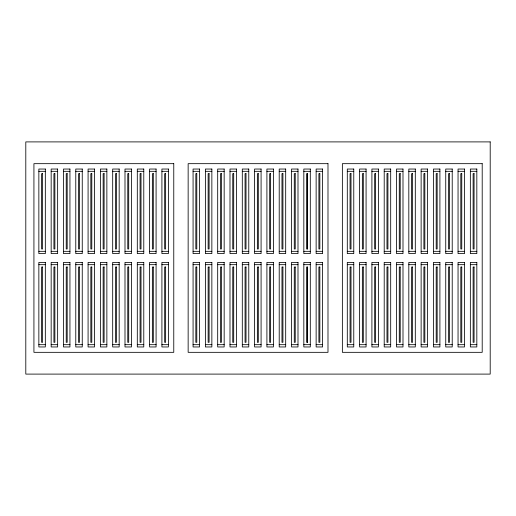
<?xml version="1.0" encoding="UTF-8"?>
<svg xmlns="http://www.w3.org/2000/svg" width="516" height="516" viewBox="0 0 516 516"><rect width="100%" height="100%" fill="white"/><g stroke="black" fill="none" stroke-linecap="round" stroke-linejoin="round"><path stroke-width="0.77" d="M307.542 342.327L307.542 267.024L306.588 267.024L306.588 342.327L307.542 342.327L307.542 267.024M307.542 248.976L307.542 173.673L306.588 173.673L306.588 248.976L307.542 248.976L307.542 173.673M38.855 171.318L45.331 171.318M51.161 171.318L57.637 171.318M63.468 171.318L69.944 171.318M75.775 171.318L82.25 171.318M88.081 171.318L94.557 171.318M100.388 171.318L106.864 171.318M112.688 171.318L119.17 171.318M124.995 171.318L131.477 171.318M137.301 171.318L143.783 171.318M149.608 171.318L156.084 171.318M161.914 171.318L168.39 171.318M193.074 171.318L199.55 171.318M205.381 171.318L211.857 171.318M217.688 171.318L224.163 171.318M229.994 171.318L236.47 171.318M242.301 171.318L248.776 171.318M254.601 171.318L261.083 171.318M266.907 171.318L273.39 171.318M279.214 171.318L285.69 171.318M291.521 171.318L297.996 171.318M303.827 171.318L310.303 171.318M316.134 171.318L322.61 171.318M347.294 171.318L353.77 171.318M359.6 171.318L366.076 171.318M371.907 171.318L378.383 171.318M384.207 171.318L390.689 171.318M396.514 171.318L402.996 171.318M408.82 171.318L415.303 171.318M421.127 171.318L427.603 171.318M433.434 171.318L439.909 171.318M445.74 171.318L452.216 171.318M458.047 171.318L464.523 171.318M470.353 171.318L476.829 171.318M38.855 251.331L45.331 251.331M51.161 251.331L57.637 251.331M63.468 251.331L69.944 251.331M75.775 251.331L82.25 251.331M88.081 251.331L94.557 251.331M100.388 251.331L106.864 251.331M112.688 251.331L119.17 251.331M124.995 251.331L131.477 251.331M137.301 251.331L143.783 251.331M149.608 251.331L156.084 251.331M161.914 251.331L168.39 251.331M193.074 251.331L199.55 251.331M205.381 251.331L211.857 251.331M217.688 251.331L224.163 251.331M229.994 251.331L236.47 251.331M242.301 251.331L248.776 251.331M254.601 251.331L261.083 251.331M266.907 251.331L273.39 251.331M279.214 251.331L285.69 251.331M291.521 251.331L297.996 251.331M303.827 251.331L310.303 251.331M316.134 251.331L322.61 251.331M347.294 251.331L353.77 251.331M359.6 251.331L366.076 251.331M371.907 251.331L378.383 251.331M384.207 251.331L390.689 251.331M396.514 251.331L402.996 251.331M408.82 251.331L415.303 251.331M421.127 251.331L427.603 251.331M433.434 251.331L439.909 251.331M445.74 251.331L452.216 251.331M458.047 251.331L464.523 251.331M470.353 251.331L476.829 251.331M38.855 264.669L45.331 264.669M51.161 264.669L57.637 264.669M63.468 264.669L69.944 264.669M75.775 264.669L82.25 264.669M88.081 264.669L94.557 264.669M100.388 264.669L106.864 264.669M112.688 264.669L119.17 264.669M124.995 264.669L131.477 264.669M137.301 264.669L143.783 264.669M149.608 264.669L156.084 264.669M161.914 264.669L168.39 264.669M193.074 264.669L199.55 264.669M205.381 264.669L211.857 264.669M217.688 264.669L224.163 264.669M229.994 264.669L236.47 264.669M242.301 264.669L248.776 264.669M254.601 264.669L261.083 264.669M266.907 264.669L273.39 264.669M279.214 264.669L285.69 264.669M291.521 264.669L297.996 264.669M303.827 264.669L310.303 264.669M316.134 264.669L322.61 264.669M347.294 264.669L353.77 264.669M359.6 264.669L366.076 264.669M371.907 264.669L378.383 264.669M384.207 264.669L390.689 264.669M396.514 264.669L402.996 264.669M408.82 264.669L415.303 264.669M421.127 264.669L427.603 264.669M433.434 264.669L439.909 264.669M445.74 264.669L452.216 264.669M458.047 264.669L464.523 264.669M470.353 264.669L476.829 264.669M38.855 344.682L45.331 344.682M51.161 344.682L57.637 344.682M63.468 344.682L69.944 344.682M75.775 344.682L82.25 344.682M88.081 344.682L94.557 344.682M100.388 344.682L106.864 344.682M112.688 344.682L119.17 344.682M124.995 344.682L131.477 344.682M137.301 344.682L143.783 344.682M149.608 344.682L156.084 344.682M161.914 344.682L168.39 344.682M193.074 344.682L199.55 344.682M205.381 344.682L211.857 344.682M217.688 344.682L224.163 344.682M229.994 344.682L236.47 344.682M242.301 344.682L248.776 344.682M254.601 344.682L261.083 344.682M266.907 344.682L273.39 344.682M279.214 344.682L285.69 344.682M291.521 344.682L297.996 344.682M303.827 344.682L310.303 344.682M316.134 344.682L322.61 344.682M347.294 344.682L353.77 344.682M359.6 344.682L366.076 344.682M371.907 344.682L378.383 344.682M384.207 344.682L390.689 344.682M396.514 344.682L402.996 344.682M408.82 344.682L415.303 344.682M421.127 344.682L427.603 344.682M433.434 344.682L439.909 344.682M445.74 344.682L452.216 344.682M458.047 344.682L464.523 344.682M470.353 344.682L476.829 344.682M490.2 141.9L25.8 141.9L25.8 374.1L490.2 374.1L490.2 141.9M173.769 163.669L33.927 163.669L33.927 352.331L173.769 352.331L173.769 163.669M327.989 163.669L188.147 163.669L188.147 352.331L327.989 352.331L327.989 163.669M482.202 163.669L342.366 163.669L342.366 352.331L482.202 352.331L482.202 163.669M45.331 169.042L38.855 169.042L38.855 253.601L45.331 253.601L45.331 169.042M57.637 169.042L51.161 169.042L51.161 253.601L57.637 253.601L57.637 169.042M69.944 169.042L63.468 169.042L63.468 253.601L69.944 253.601L69.944 169.042M82.25 169.042L75.775 169.042L75.775 253.601L82.25 253.601L82.25 169.042M94.557 169.042L88.081 169.042L88.081 253.601L94.557 253.601L94.557 169.042M106.864 169.042L100.388 169.042L100.388 253.601L106.864 253.601L106.864 169.042M119.17 169.042L112.688 169.042L112.688 253.601L119.17 253.601L119.17 169.042M131.477 169.042L124.995 169.042L124.995 253.601L131.477 253.601L131.477 169.042M143.783 169.042L137.301 169.042L137.301 253.601L143.783 253.601L143.783 169.042M156.084 169.042L149.608 169.042L149.608 253.601L156.084 253.601L156.084 169.042M168.39 169.042L161.914 169.042L161.914 253.601L168.39 253.601L168.39 169.042M199.55 169.042L193.074 169.042L193.074 253.601L199.55 253.601L199.55 169.042M211.857 169.042L205.381 169.042L205.381 253.601L211.857 253.601L211.857 169.042M224.163 169.042L217.688 169.042L217.688 253.601L224.163 253.601L224.163 169.042M236.47 169.042L229.994 169.042L229.994 253.601L236.47 253.601L236.47 169.042M248.776 169.042L242.301 169.042L242.301 253.601L248.776 253.601L248.776 169.042M261.083 169.042L254.601 169.042L254.601 253.601L261.083 253.601L261.083 169.042M273.39 169.042L266.907 169.042L266.907 253.601L273.39 253.601L273.39 169.042M285.69 169.042L279.214 169.042L279.214 253.601L285.69 253.601L285.69 169.042M297.996 169.042L291.521 169.042L291.521 253.601L297.996 253.601L297.996 169.042M310.303 169.042L303.827 169.042L303.827 253.601L310.303 253.601L310.303 169.042M322.61 169.042L316.134 169.042L316.134 253.601L322.61 253.601L322.61 169.042M353.77 169.042L347.294 169.042L347.294 253.601L353.77 253.601L353.77 169.042M366.076 169.042L359.6 169.042L359.6 253.601L366.076 253.601L366.076 169.042M378.383 169.042L371.907 169.042L371.907 253.601L378.383 253.601L378.383 169.042M390.689 169.042L384.207 169.042L384.207 253.601L390.689 253.601L390.689 169.042M402.996 169.042L396.514 169.042L396.514 253.601L402.996 253.601L402.996 169.042M415.303 169.042L408.82 169.042L408.82 253.601L415.303 253.601L415.303 169.042M427.603 169.042L421.127 169.042L421.127 253.601L427.603 253.601L427.603 169.042M439.909 169.042L433.434 169.042L433.434 253.601L439.909 253.601L439.909 169.042M452.216 169.042L445.74 169.042L445.74 253.601L452.216 253.601L452.216 169.042M464.523 169.042L458.047 169.042L458.047 253.601L464.523 253.601L464.523 169.042M476.829 169.042L470.353 169.042L470.353 253.601L476.829 253.601L476.829 169.042M42.57 173.673L41.615 173.673L41.615 248.976L42.57 248.976L42.57 173.673M54.877 173.673L53.922 173.673L53.922 248.976L54.877 248.976L54.877 173.673M67.183 173.673L66.229 173.673L66.229 248.976L67.183 248.976L67.183 173.673M79.49 173.673L78.535 173.673L78.535 248.976L79.49 248.976L79.49 173.673M91.796 173.673L90.842 173.673L90.842 248.976L91.796 248.976L91.796 173.673M104.103 173.673L103.148 173.673L103.148 248.976L104.103 248.976L104.103 173.673M116.403 173.673L115.455 173.673L115.455 248.976L116.403 248.976L116.403 173.673M128.71 173.673L127.762 173.673L127.762 248.976L128.71 248.976L128.71 173.673M141.016 173.673L140.068 173.673L140.068 248.976L141.016 248.976L141.016 173.673M153.323 173.673L152.368 173.673L152.368 248.976L153.323 248.976L153.323 173.673M165.63 173.673L164.675 173.673L164.675 248.976L165.63 248.976L165.63 173.673M196.79 173.673L195.835 173.673L195.835 248.976L196.79 248.976L196.79 173.673M209.096 173.673L208.142 173.673L208.142 248.976L209.096 248.976L209.096 173.673M221.403 173.673L220.448 173.673L220.448 248.976L221.403 248.976L221.403 173.673M233.709 173.673L232.755 173.673L232.755 248.976L233.709 248.976L233.709 173.673M246.016 173.673L245.061 173.673L245.061 248.976L246.016 248.976L246.016 173.673M258.316 173.673L257.368 173.673L257.368 248.976L258.316 248.976L258.316 173.673M270.623 173.673L269.675 173.673L269.675 248.976L270.623 248.976L270.623 173.673M282.929 173.673L281.975 173.673L281.975 248.976L282.929 248.976L282.929 173.673M295.236 173.673L294.281 173.673L294.281 248.976L295.236 248.976L295.236 173.673M319.849 173.673L318.894 173.673L318.894 248.976L319.849 248.976L319.849 173.673M351.009 173.673L350.054 173.673L350.054 248.976L351.009 248.976L351.009 173.673M363.316 173.673L362.361 173.673L362.361 248.976L363.316 248.976L363.316 173.673M375.622 173.673L374.668 173.673L374.668 248.976L375.622 248.976L375.622 173.673M387.922 173.673L386.974 173.673L386.974 248.976L387.922 248.976L387.922 173.673M400.229 173.673L399.281 173.673L399.281 248.976L400.229 248.976L400.229 173.673M412.536 173.673L411.587 173.673L411.587 248.976L412.536 248.976L412.536 173.673M424.842 173.673L423.888 173.673L423.888 248.976L424.842 248.976L424.842 173.673M437.149 173.673L436.194 173.673L436.194 248.976L437.149 248.976L437.149 173.673M449.455 173.673L448.501 173.673L448.501 248.976L449.455 248.976L449.455 173.673M461.762 173.673L460.807 173.673L460.807 248.976L461.762 248.976L461.762 173.673M474.069 173.673L473.114 173.673L473.114 248.976L474.069 248.976L474.069 173.673M45.331 262.399L38.855 262.399L38.855 346.958L45.331 346.958L45.331 262.399M57.637 262.399L51.161 262.399L51.161 346.958L57.637 346.958L57.637 262.399M69.944 262.399L63.468 262.399L63.468 346.958L69.944 346.958L69.944 262.399M82.25 262.399L75.775 262.399L75.775 346.958L82.25 346.958L82.25 262.399M94.557 262.399L88.081 262.399L88.081 346.958L94.557 346.958L94.557 262.399M106.864 262.399L100.388 262.399L100.388 346.958L106.864 346.958L106.864 262.399M119.17 262.399L112.688 262.399L112.688 346.958L119.17 346.958L119.17 262.399M131.477 262.399L124.995 262.399L124.995 346.958L131.477 346.958L131.477 262.399M143.783 262.399L137.301 262.399L137.301 346.958L143.783 346.958L143.783 262.399M156.084 262.399L149.608 262.399L149.608 346.958L156.084 346.958L156.084 262.399M168.39 262.399L161.914 262.399L161.914 346.958L168.39 346.958L168.39 262.399M199.55 262.399L193.074 262.399L193.074 346.958L199.55 346.958L199.55 262.399M211.857 262.399L205.381 262.399L205.381 346.958L211.857 346.958L211.857 262.399M224.163 262.399L217.688 262.399L217.688 346.958L224.163 346.958L224.163 262.399M236.47 262.399L229.994 262.399L229.994 346.958L236.47 346.958L236.47 262.399M248.776 262.399L242.301 262.399L242.301 346.958L248.776 346.958L248.776 262.399M261.083 262.399L254.601 262.399L254.601 346.958L261.083 346.958L261.083 262.399M273.39 262.399L266.907 262.399L266.907 346.958L273.39 346.958L273.39 262.399M285.69 262.399L279.214 262.399L279.214 346.958L285.69 346.958L285.69 262.399M297.996 262.399L291.521 262.399L291.521 346.958L297.996 346.958L297.996 262.399M310.303 262.399L303.827 262.399L303.827 346.958L310.303 346.958L310.303 262.399M322.61 262.399L316.134 262.399L316.134 346.958L322.61 346.958L322.61 262.399M353.77 262.399L347.294 262.399L347.294 346.958L353.77 346.958L353.77 262.399M366.076 262.399L359.6 262.399L359.6 346.958L366.076 346.958L366.076 262.399M378.383 262.399L371.907 262.399L371.907 346.958L378.383 346.958L378.383 262.399M390.689 262.399L384.207 262.399L384.207 346.958L390.689 346.958L390.689 262.399M402.996 262.399L396.514 262.399L396.514 346.958L402.996 346.958L402.996 262.399M415.303 262.399L408.82 262.399L408.82 346.958L415.303 346.958L415.303 262.399M427.603 262.399L421.127 262.399L421.127 346.958L427.603 346.958L427.603 262.399M439.909 262.399L433.434 262.399L433.434 346.958L439.909 346.958L439.909 262.399M452.216 262.399L445.74 262.399L445.74 346.958L452.216 346.958L452.216 262.399M464.523 262.399L458.047 262.399L458.047 346.958L464.523 346.958L464.523 262.399M476.829 262.399L470.353 262.399L470.353 346.958L476.829 346.958L476.829 262.399M42.57 267.024L41.615 267.024L41.615 342.327L42.57 342.327L42.57 267.024M54.877 267.024L53.922 267.024L53.922 342.327L54.877 342.327L54.877 267.024M67.183 267.024L66.229 267.024L66.229 342.327L67.183 342.327L67.183 267.024M79.49 267.024L78.535 267.024L78.535 342.327L79.49 342.327L79.49 267.024M91.796 267.024L90.842 267.024L90.842 342.327L91.796 342.327L91.796 267.024M104.103 267.024L103.148 267.024L103.148 342.327L104.103 342.327L104.103 267.024M116.403 267.024L115.455 267.024L115.455 342.327L116.403 342.327L116.403 267.024M128.71 267.024L127.762 267.024L127.762 342.327L128.71 342.327L128.71 267.024M141.016 267.024L140.068 267.024L140.068 342.327L141.016 342.327L141.016 267.024M153.323 267.024L152.368 267.024L152.368 342.327L153.323 342.327L153.323 267.024M165.63 267.024L164.675 267.024L164.675 342.327L165.63 342.327L165.63 267.024M196.79 267.024L195.835 267.024L195.835 342.327L196.79 342.327L196.79 267.024M209.096 267.024L208.142 267.024L208.142 342.327L209.096 342.327L209.096 267.024M221.403 267.024L220.448 267.024L220.448 342.327L221.403 342.327L221.403 267.024M233.709 267.024L232.755 267.024L232.755 342.327L233.709 342.327L233.709 267.024M246.016 267.024L245.061 267.024L245.061 342.327L246.016 342.327L246.016 267.024M258.316 267.024L257.368 267.024L257.368 342.327L258.316 342.327L258.316 267.024M270.623 267.024L269.675 267.024L269.675 342.327L270.623 342.327L270.623 267.024M282.929 267.024L281.975 267.024L281.975 342.327L282.929 342.327L282.929 267.024M295.236 267.024L294.281 267.024L294.281 342.327L295.236 342.327L295.236 267.024M319.849 267.024L318.894 267.024L318.894 342.327L319.849 342.327L319.849 267.024M351.009 267.024L350.054 267.024L350.054 342.327L351.009 342.327L351.009 267.024M363.316 267.024L362.361 267.024L362.361 342.327L363.316 342.327L363.316 267.024M375.622 267.024L374.668 267.024L374.668 342.327L375.622 342.327L375.622 267.024M387.922 267.024L386.974 267.024L386.974 342.327L387.922 342.327L387.922 267.024M400.229 267.024L399.281 267.024L399.281 342.327L400.229 342.327L400.229 267.024M412.536 267.024L411.587 267.024L411.587 342.327L412.536 342.327L412.536 267.024M424.842 267.024L423.888 267.024L423.888 342.327L424.842 342.327L424.842 267.024M437.149 267.024L436.194 267.024L436.194 342.327L437.149 342.327L437.149 267.024M449.455 267.024L448.501 267.024L448.501 342.327L449.455 342.327L449.455 267.024M461.762 267.024L460.807 267.024L460.807 342.327L461.762 342.327L461.762 267.024M474.069 267.024L473.114 267.024L473.114 342.327L474.069 342.327L474.069 267.024"/></g></svg>
